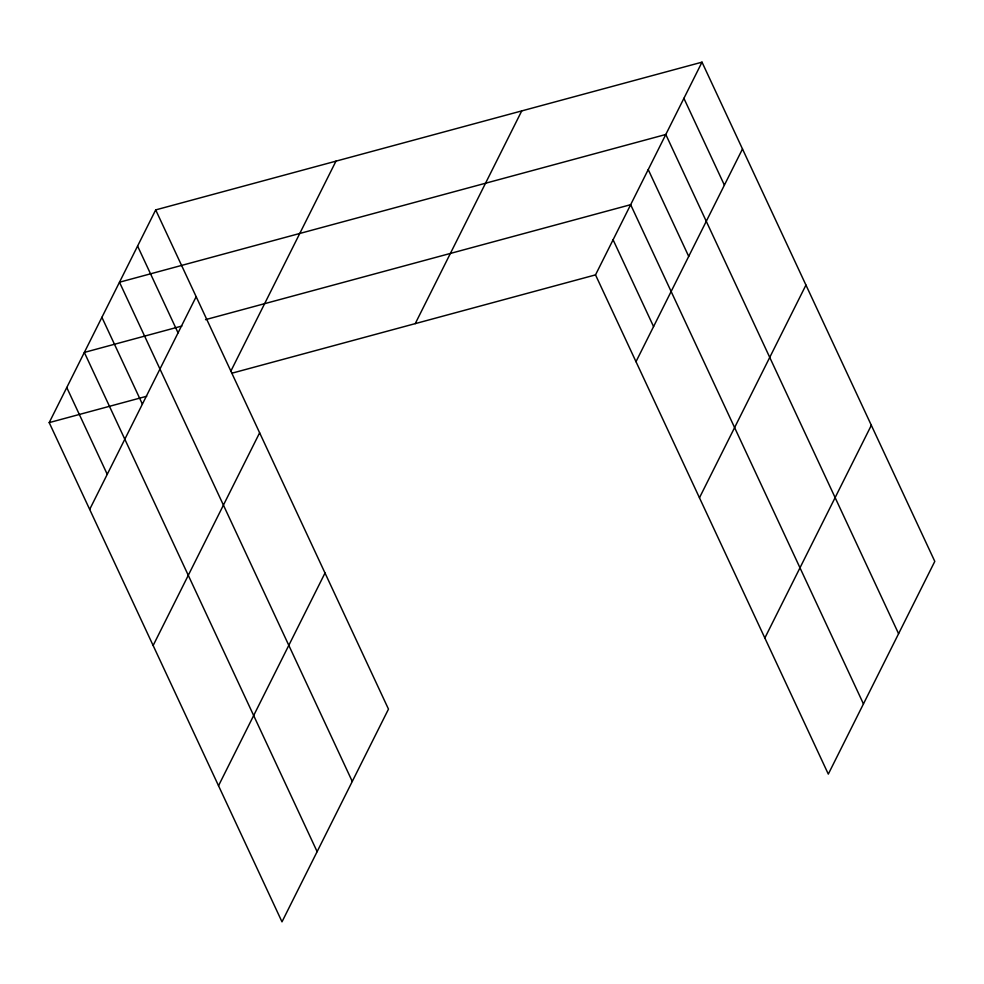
<?xml version="1.0" encoding="UTF-8"?>
<svg xmlns="http://www.w3.org/2000/svg" width="984" height="984" viewBox="0 0 984 984"><rect width="100%" height="100%" fill="white"/><g stroke="black" fill="none" stroke-linecap="round" stroke-linejoin="round"><path stroke-width="1.48" d="M155.693 209.9L388.483 709.12L281.99 921.836L49.2 422.616L155.693 209.9L702.01 62.164L934.8 561.384L828.307 774.101L595.517 274.88L702.01 62.164M89.679 509.417L196.16 296.701M230.834 371.165L335.974 161.142M153.135 645.516L259.628 432.8M415.236 323.638L521.729 110.921M218.522 785.736L325.015 573.02M635.996 361.682L742.489 148.965M699.464 497.781L805.945 285.065M764.851 638.001L871.332 425.285M181.868 326.048L84.341 352.42L317.131 851.64M205.521 319.652L630.658 204.684L863.448 703.904M49.2 422.616L146.727 396.244M232.433 373.059L595.517 274.88M683.905 98.326L724.384 185.127M898.589 633.708L665.799 134.488L119.482 282.224L352.272 781.444M648.235 169.592L688.714 256.393M613.093 239.788L653.573 326.59M137.588 246.062L178.067 332.863M101.905 317.315L142.385 404.129M66.764 387.512L107.244 474.325"/></g></svg>
